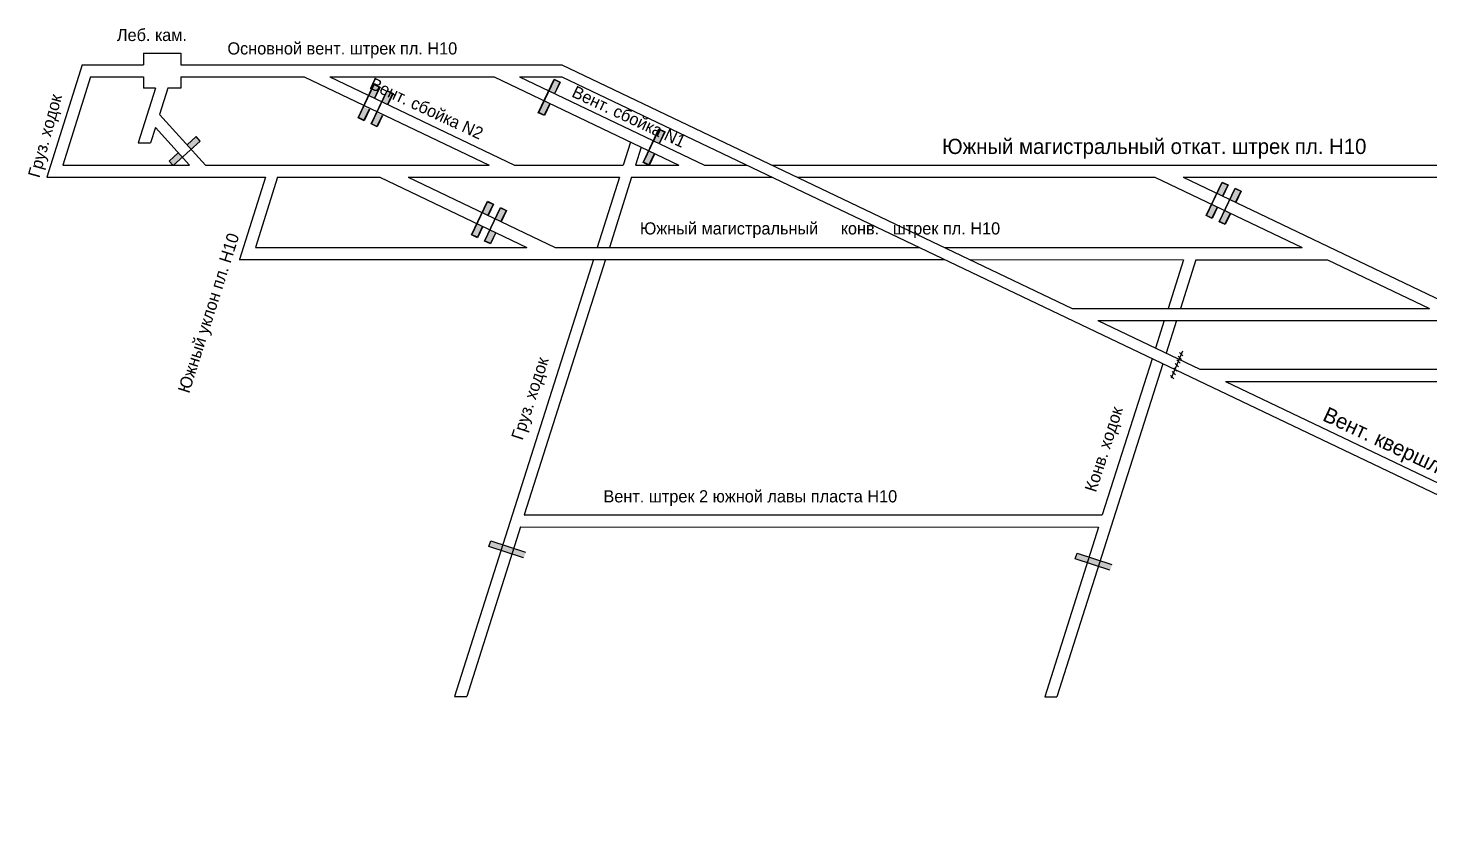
# Model space of a CAD drawing. Header units: millimetres. Extents: x -1214 to -50, y -351 to 324.
# Drawn here: x -1214 to -753.3, y -184.9 to 79.8 of the extents above; entities that cross this region are included whole.
import ezdxf

# ---------------------------------------------------------------- set-up
doc = ezdxf.new("R2010")
doc.units = ezdxf.units.MM
doc.layers.add('Двери', color=7, linetype='Continuous')
doc.layers.add('Перемычки', color=7, linetype='Continuous')

msp = doc.modelspace()

# ---------------------------------------------------------------- hatches: boundary and pattern name
at = {"layer": 'Двери'}
h = msp.add_hatch(color=256, dxfattribs=at)
h.paths.add_polyline_path([(-1100.11, 56.7), (-1098.34, 60.41), (-1100.33, 61.35), (-1102.09, 57.65), (-1102, 57.61), (-1100.28, 61.22), (-1098.48, 60.36), (-1100.2, 56.75)])
h.paths.add_polyline_path([(-1103.72, 54), (-1102, 57.61), (-1102.09, 57.65), (-1103.81, 54.04)])
h.paths.add_polyline_path([(-1103.59, 49.39), (-1101.83, 53.09), (-1101.92, 53.14), (-1103.64, 49.53), (-1105.45, 50.39), (-1103.72, 54), (-1103.81, 54.04), (-1105.58, 50.34)])
h = msp.add_hatch(color=3, dxfattribs=at)
h.paths.add_polyline_path([(-1098.48, 60.36), (-1100.28, 61.22), (-1102, 57.61), (-1100.2, 56.75)])
h.paths.add_polyline_path([(-1105.45, 50.39), (-1103.64, 49.53), (-1101.92, 53.14), (-1103.72, 54)])
h = msp.add_hatch(color=256, dxfattribs=at)
h.paths.add_polyline_path([(-1040.85, 58.38), (-1039.09, 62.08), (-1041.08, 63.02), (-1042.84, 59.32), (-1042.75, 59.28), (-1041.03, 62.89), (-1039.22, 62.03), (-1040.94, 58.42)])
h.paths.add_polyline_path([(-1044.47, 55.67), (-1042.75, 59.28), (-1042.84, 59.32), (-1044.56, 55.71)])
h.paths.add_polyline_path([(-1044.34, 51.06), (-1042.58, 54.76), (-1042.67, 54.81), (-1044.39, 51.2), (-1046.19, 52.06), (-1044.47, 55.67), (-1044.56, 55.71), (-1046.33, 52.01)])
h = msp.add_hatch(color=3, dxfattribs=at)
h.paths.add_polyline_path([(-1039.22, 62.03), (-1041.03, 62.89), (-1042.75, 59.28), (-1040.94, 58.42)])
h.paths.add_polyline_path([(-1046.19, 52.06), (-1044.39, 51.2), (-1042.67, 54.81), (-1044.47, 55.67)])
h = msp.add_hatch(color=256, dxfattribs=at)
h.paths.add_polyline_path([(-1095.83, 54.66), (-1094.06, 58.36), (-1096.05, 59.31), (-1097.81, 55.61), (-1097.72, 55.57), (-1096, 59.18), (-1094.2, 58.32), (-1095.92, 54.7)])
h.paths.add_polyline_path([(-1099.45, 51.96), (-1097.72, 55.57), (-1097.81, 55.61), (-1099.54, 52)])
h.paths.add_polyline_path([(-1099.32, 47.35), (-1097.55, 51.05), (-1097.64, 51.09), (-1099.36, 47.48), (-1101.17, 48.34), (-1099.45, 51.96), (-1099.54, 52), (-1101.3, 48.3)])
h = msp.add_hatch(color=3, dxfattribs=at)
h.paths.add_polyline_path([(-1094.2, 58.32), (-1096, 59.18), (-1097.72, 55.57), (-1095.92, 54.7)])
h.paths.add_polyline_path([(-1101.17, 48.34), (-1099.36, 47.48), (-1097.64, 51.09), (-1099.45, 51.96)])
h = msp.add_hatch(color=256, dxfattribs=at)
h.paths.add_polyline_path([(-1006.44, 42.02), (-1004.67, 45.72), (-1006.66, 46.67), (-1008.42, 42.97), (-1008.33, 42.93), (-1006.61, 46.54), (-1004.81, 45.68), (-1006.53, 42.07)])
h.paths.add_polyline_path([(-1010.05, 39.32), (-1008.33, 42.93), (-1008.42, 42.97), (-1010.14, 39.36)])
h.paths.add_polyline_path([(-1009.92, 34.71), (-1008.16, 38.41), (-1008.25, 38.46), (-1009.97, 34.85), (-1011.78, 35.71), (-1010.05, 39.32), (-1010.14, 39.36), (-1011.91, 35.66)])
h = msp.add_hatch(color=3, dxfattribs=at)
h.paths.add_polyline_path([(-1004.81, 45.68), (-1006.61, 46.54), (-1008.33, 42.93), (-1006.53, 42.07)])
h.paths.add_polyline_path([(-1011.78, 35.71), (-1009.97, 34.85), (-1008.25, 38.46), (-1010.05, 39.32)])
h = msp.add_hatch(color=256, dxfattribs=at)
h.paths.add_polyline_path([(-1161.83, 41.54), (-1158.79, 44.3), (-1157.31, 42.67), (-1160.35, 39.91), (-1160.42, 39.99), (-1157.45, 42.67), (-1158.8, 44.15), (-1161.76, 41.47)])
h.paths.add_polyline_path([(-1163.38, 37.3), (-1160.42, 39.99), (-1160.35, 39.91), (-1163.31, 37.23)])
h.paths.add_polyline_path([(-1167.83, 36.1), (-1164.79, 38.86), (-1164.72, 38.78), (-1167.69, 36.09), (-1166.34, 34.61), (-1163.38, 37.3), (-1163.31, 37.23), (-1166.35, 34.47)])
h = msp.add_hatch(color=3, dxfattribs=at)
h.paths.add_polyline_path([(-1158.8, 44.15), (-1157.45, 42.67), (-1160.42, 39.99), (-1161.76, 41.47)])
h.paths.add_polyline_path([(-1166.34, 34.61), (-1167.69, 36.09), (-1164.72, 38.78), (-1163.38, 37.3)])
h = msp.add_hatch(color=256, dxfattribs=at)
h.paths.add_polyline_path([(-821.38, 24.59), (-819.62, 28.29), (-821.6, 29.24), (-823.37, 25.54), (-823.28, 25.49), (-821.55, 29.1), (-819.75, 28.24), (-821.47, 24.63)])
h.paths.add_polyline_path([(-825, 21.88), (-823.28, 25.49), (-823.37, 25.54), (-825.09, 21.93)])
h.paths.add_polyline_path([(-824.87, 17.28), (-823.1, 20.98), (-823.19, 21.02), (-824.92, 17.41), (-826.72, 18.27), (-825, 21.88), (-825.09, 21.93), (-826.85, 18.23)])
h = msp.add_hatch(color=3, dxfattribs=at)
h.paths.add_polyline_path([(-819.75, 28.24), (-821.55, 29.1), (-823.28, 25.49), (-821.47, 24.63)])
h.paths.add_polyline_path([(-826.72, 18.27), (-824.92, 17.41), (-823.19, 21.02), (-825, 21.88)])
h = msp.add_hatch(color=256, dxfattribs=at)
h.paths.add_polyline_path([(-817.1, 22.55), (-815.34, 26.25), (-817.32, 27.19), (-819.09, 23.49), (-819, 23.45), (-817.28, 27.06), (-815.47, 26.2), (-817.19, 22.59)])
h.paths.add_polyline_path([(-820.72, 19.84), (-819, 23.45), (-819.09, 23.49), (-820.81, 19.88)])
h.paths.add_polyline_path([(-820.59, 15.24), (-818.82, 18.94), (-818.91, 18.98), (-820.64, 15.37), (-822.44, 16.23), (-820.72, 19.84), (-820.81, 19.88), (-822.58, 16.18)])
h = msp.add_hatch(color=3, dxfattribs=at)
h.paths.add_polyline_path([(-815.47, 26.2), (-817.28, 27.06), (-819, 23.45), (-817.19, 22.59)])
h.paths.add_polyline_path([(-822.44, 16.23), (-820.64, 15.37), (-818.91, 18.98), (-820.72, 19.84)])
h = msp.add_hatch(color=256, dxfattribs=at)
h.paths.add_polyline_path([(-1062.81, 18.25), (-1061.04, 21.95), (-1063.03, 22.9), (-1064.79, 19.2), (-1064.7, 19.16), (-1062.98, 22.77), (-1061.18, 21.91), (-1062.9, 18.3)])
h.paths.add_polyline_path([(-1066.42, 15.55), (-1064.7, 19.16), (-1064.79, 19.2), (-1066.51, 15.59)])
h.paths.add_polyline_path([(-1066.29, 10.94), (-1064.53, 14.64), (-1064.62, 14.69), (-1066.34, 11.08), (-1068.15, 11.94), (-1066.42, 15.55), (-1066.51, 15.59), (-1068.28, 11.89)])
h = msp.add_hatch(color=3, dxfattribs=at)
h.paths.add_polyline_path([(-1061.18, 21.91), (-1062.98, 22.77), (-1064.7, 19.16), (-1062.9, 18.3)])
h.paths.add_polyline_path([(-1068.15, 11.94), (-1066.34, 11.08), (-1064.62, 14.69), (-1066.42, 15.55)])
h = msp.add_hatch(color=256, dxfattribs=at)
h.paths.add_polyline_path([(-1058.53, 16.21), (-1056.76, 19.91), (-1058.75, 20.86), (-1060.51, 17.16), (-1060.42, 17.11), (-1058.7, 20.72), (-1056.9, 19.86), (-1058.62, 16.25)])
h.paths.add_polyline_path([(-1062.15, 13.5), (-1060.42, 17.11), (-1060.51, 17.16), (-1062.24, 13.55)])
h.paths.add_polyline_path([(-1062.02, 8.9), (-1060.25, 12.6), (-1060.34, 12.64), (-1062.06, 9.03), (-1063.87, 9.89), (-1062.15, 13.5), (-1062.24, 13.55), (-1064, 9.85)])
h = msp.add_hatch(color=3, dxfattribs=at)
h.paths.add_polyline_path([(-1056.9, 19.86), (-1058.7, 20.72), (-1060.42, 17.11), (-1058.62, 16.25)])
h.paths.add_polyline_path([(-1063.87, 9.89), (-1062.06, 9.03), (-1060.34, 12.64), (-1062.15, 13.5)])
at = {"layer": 'Перемычки'}
h = msp.add_hatch(color=256, dxfattribs=at)
h.paths.add_polyline_path([(-1062.7, -90.57), (-1058.8, -91.84), (-1058.77, -91.75), (-1062.57, -90.51), (-1061.95, -88.61), (-1058.15, -89.85), (-1058.12, -89.75), (-1062.02, -88.48)])
h.paths.add_polyline_path([(-1058.77, -91.75), (-1058.8, -91.84), (-1051.1, -94.36), (-1050.42, -92.27), (-1058.12, -89.75), (-1058.15, -89.85), (-1050.54, -92.33), (-1051.17, -94.23)])
h = msp.add_hatch(color=3, dxfattribs=at)
h.paths.add_polyline_path([(-1061.95, -88.61), (-1062.57, -90.51), (-1058.77, -91.75), (-1058.15, -89.85)])
h.paths.add_polyline_path([(-1054.97, -92.99), (-1054.35, -91.09), (-1058.15, -89.85), (-1058.77, -91.75)])
h.paths.add_polyline_path([(-1054.97, -92.99), (-1051.17, -94.23), (-1050.54, -92.33), (-1054.35, -91.09)])
h = msp.add_hatch(color=256, dxfattribs=at)
h.paths.add_polyline_path([(-870, -94.64), (-866.1, -95.92), (-866.07, -95.83), (-869.87, -94.58), (-869.25, -92.68), (-865.45, -93.93), (-865.42, -93.83), (-869.31, -92.55)])
h.paths.add_polyline_path([(-866.07, -95.83), (-866.1, -95.92), (-858.41, -98.45), (-857.72, -96.36), (-865.42, -93.83), (-865.45, -93.93), (-857.85, -96.42), (-858.47, -98.32)])
h = msp.add_hatch(color=3, dxfattribs=at)
h.paths.add_polyline_path([(-869.25, -92.68), (-869.87, -94.58), (-866.07, -95.83), (-865.45, -93.93)])
h.paths.add_polyline_path([(-862.27, -97.07), (-861.65, -95.17), (-865.45, -93.93), (-866.07, -95.83)])
h.paths.add_polyline_path([(-862.27, -97.07), (-858.47, -98.32), (-857.85, -96.42), (-861.65, -95.17)])

# ---------------------------------------------------------------- linework, layer by layer
for p, q in [((-1176.13, 71.55), (-1163.83, 71.55)), ((-1176.13, 71.55), (-1176.13, 67.75)), ((-1163.83, 71.55), (-1163.83, 67.75)), ((-1196.21, 67.75), (-1207.9, 30.79)), ((-1196.21, 67.75), (-1176.13, 67.75)), ((-1192.21, 67.75), (-1192.21, 67.75)), ((-1163.83, 67.75), (-1038.61, 67.75)), ((-1038.61, 67.75), (-870.83, -12.27)), ((-1193.47, 63.75), (-1202.63, 34.79)), ((-1193.47, 63.75), (-1176.13, 63.75)), ((-1172.12, 60.07), (-1177.81, 42.08)), ((-1176.13, 63.75), (-1176.13, 60.07)), ((-1172.12, 60.07), (-1176.13, 60.07)), ((-1168.12, 60.07), (-1170.84, 51.47)), ((-1163.83, 60.07), (-1168.12, 60.07)), ((-1163.83, 63.75), (-1139.4, 63.75)), ((-1163.83, 63.75), (-1163.83, 60.07)), ((-1139.4, 63.75), (-1123.24, 63.75)), ((-1123.24, 63.75), (-1062.52, 34.78)), ((-1114.86, 63.75), (-1054.13, 34.78)), ((-1114.86, 63.75), (-1060.85, 63.75)), ((-1067.35, 63.75), (-1060.85, 63.75)), ((-1060.85, 63.75), (-1000.12, 34.78)), ((-1052.46, 63.75), (-991.74, 34.78)), ((-1052.46, 63.75), (-1038.61, 63.75)), ((-1044.81, 63.75), (-1038.61, 63.75)), ((-1038.61, 63.75), (-517.19, -184.93)), ((-1170.84, 51.47), (-1155.7, 34.79)), ((-1172.19, 47.19), (-1173.81, 42.08)), ((-1172.19, 47.19), (-1160.94, 34.79)), ((-1177.81, 42.08), (-1173.81, 42.08)), ((-1016.01, 42.36), (-1018.41, 34.79)), ((-1012.54, 40.71), (-1014.41, 34.78)), ((-1202.63, 34.79), (-1160.94, 34.79)), ((-1155.7, 34.79), (-1062.52, 34.78)), ((-1054.13, 34.78), (-1018.41, 34.79)), ((-1014.41, 34.78), (-1000.12, 34.78)), ((-1006.62, 34.78), (-1000.12, 34.78)), ((-991.74, 34.78), (-977.88, 34.78)), ((-969.49, 34.78), (-710.58, 34.78)), ((-1207.9, 30.79), (-1136, 30.79)), ((-1136, 30.79), (-1144.55, 3.75)), ((-1132, 30.79), (-1139.29, 7.75)), ((-1132, 30.79), (-1098.39, 30.78)), ((-1098.39, 30.78), (-1050.08, 7.74)), ((-1089.15, 30.78), (-1040.83, 7.74)), ((-1089.15, 30.78), (-1019.68, 30.78)), ((-1019.68, 30.78), (-1026.96, 7.75)), ((-1015.68, 30.78), (-1022.96, 7.74)), ((-1015.68, 30.78), (-969.49, 30.78)), ((-961.11, 30.78), (-843.68, 30.78)), ((-843.68, 30.78), (-795.32, 7.72)), ((-834.39, 30.78), (-744.08, -12.29)), ((-834.39, 30.78), (-711.48, 30.78)), ((-1139.29, 7.75), (-1050.09, 7.75)), ((-1040.83, 7.74), (-921.16, 7.73)), ((-912.77, 7.73), (-795.32, 7.72)), ((-1144.61, 3.75), (-912.77, 3.73)), ((-1028.23, 3.75), (-1073.85, -139.83)), ((-1024.23, 3.75), (-1050.95, -80.09)), ((-904.38, 3.73), (-834.24, 3.72)), ((-834.24, 3.72), (-839.3, -12.28)), ((-830.24, 3.72), (-835.3, -12.28)), ((-830.24, 3.72), (-811.66, 3.72)), ((-811.66, 3.72), (-786.93, 3.72)), ((-786.93, 3.72), (-753.38, -12.29)), ((-870.83, -12.27), (-807.91, -12.28)), ((-807.91, -12.28), (-753.38, -12.29)), ((-862.44, -16.27), (-799.52, -16.28)), ((-862.44, -16.27), (-828.88, -32.28)), ((-840.57, -16.28), (-843.44, -25.34)), ((-836.57, -16.28), (-839.96, -26.99)), ((-799.52, -16.28), (-744.99, -16.29)), ((-834.6, -26.29), (-838.32, -35.18)), ((-835.56, -26.78), (-834.51, -27.88)), ((-841.06, -30.47), (-875.86, -139.86)), ((-844.53, -28.81), (-860.96, -80.11)), ((-837.47, -31.8), (-836.42, -32.9)), ((-836.97, -30.41), (-835.92, -31.51)), ((-836.44, -29.18), (-835.38, -30.28)), ((-835.98, -27.98), (-834.93, -29.09)), ((-838.54, -34.31), (-837.49, -35.41)), ((-838, -33.03), (-836.95, -34.13)), ((-828.88, -32.28), (-765.96, -32.29)), ((-820.49, -36.28), (-765.96, -36.29)), ((-820.49, -36.28), (-537.78, -171.11)), ((-765.96, -32.29), (-711.43, -32.29)), ((-765.96, -36.29), (-703.94, -36.29)), ((-1050.95, -80.09), (-860.96, -80.11)), ((-1052.21, -84.09), (-1069.85, -139.83)), ((-1052.21, -84.09), (-862.23, -84.11)), ((-862.23, -84.11), (-879.86, -139.86)), ((-1073.85, -139.83), (-1069.85, -139.83)), ((-879.86, -139.86), (-875.86, -139.86))]:
    msp.add_line(p, q)
at = {"layer": 'Двери'}
for points in [[(-1101.83, 53.09), (-1103.59, 49.39), (-1105.58, 50.34), (-1100.33, 61.35), (-1098.34, 60.41), (-1100.11, 56.7)], [(-1101.92, 53.14), (-1103.64, 49.53), (-1105.45, 50.39), (-1100.28, 61.22), (-1098.48, 60.36), (-1100.2, 56.75)], [(-1042.58, 54.76), (-1044.34, 51.06), (-1046.33, 52.01), (-1041.08, 63.02), (-1039.09, 62.08), (-1040.85, 58.38)], [(-1042.67, 54.81), (-1044.39, 51.2), (-1046.19, 52.06), (-1041.03, 62.89), (-1039.22, 62.03), (-1040.94, 58.42)], [(-1097.55, 51.05), (-1099.32, 47.35), (-1101.3, 48.3), (-1096.05, 59.31), (-1094.06, 58.36), (-1095.83, 54.66)], [(-1097.64, 51.09), (-1099.36, 47.48), (-1101.17, 48.34), (-1096, 59.18), (-1094.2, 58.32), (-1095.92, 54.7)], [(-1008.16, 38.41), (-1009.92, 34.71), (-1011.91, 35.66), (-1006.66, 46.67), (-1004.67, 45.72), (-1006.44, 42.02)], [(-1008.25, 38.46), (-1009.97, 34.85), (-1011.78, 35.71), (-1006.61, 46.54), (-1004.81, 45.68), (-1006.53, 42.07)], [(-1164.72, 38.78), (-1167.69, 36.09), (-1166.34, 34.61), (-1157.45, 42.67), (-1158.8, 44.15), (-1161.76, 41.47)], [(-823.1, 20.98), (-824.87, 17.28), (-826.85, 18.23), (-821.6, 29.24), (-819.62, 28.29), (-821.38, 24.59)], [(-823.19, 21.02), (-824.92, 17.41), (-826.72, 18.27), (-821.55, 29.1), (-819.75, 28.24), (-821.47, 24.63)], [(-818.82, 18.94), (-820.59, 15.24), (-822.58, 16.18), (-817.32, 27.19), (-815.34, 26.25), (-817.1, 22.55)], [(-818.91, 18.98), (-820.64, 15.37), (-822.44, 16.23), (-817.28, 27.06), (-815.47, 26.2), (-817.19, 22.59)], [(-1064.53, 14.64), (-1066.29, 10.94), (-1068.28, 11.89), (-1063.03, 22.9), (-1061.04, 21.95), (-1062.81, 18.25)], [(-1064.62, 14.69), (-1066.34, 11.08), (-1068.15, 11.94), (-1062.98, 22.77), (-1061.18, 21.91), (-1062.9, 18.3)], [(-1060.25, 12.6), (-1062.02, 8.9), (-1064, 9.85), (-1058.75, 20.86), (-1056.76, 19.91), (-1058.53, 16.21)], [(-1060.34, 12.64), (-1062.06, 9.03), (-1063.87, 9.89), (-1058.7, 20.72), (-1056.9, 19.86), (-1058.62, 16.25)]]:
    msp.add_lwpolyline(points, dxfattribs=at)
at = {"layer": 'Перемычки'}
for points in [[(-1051.17, -94.23), (-1062.57, -90.51), (-1061.95, -88.61), (-1050.54, -92.33)], [(-858.47, -98.32), (-869.87, -94.58), (-869.25, -92.68), (-857.85, -96.42)]]:
    msp.add_lwpolyline(points, dxfattribs=at)

# ---------------------------------------------------------------- texts
for s, height, p in [('Леб. кам.', 4, (-1184.83, 75.55)), ('Основной вент. штрек пл. Н10', 4, (-1148.5, 71.13)), ('Южный магистральный откат. штрек пл. Н10', 5, (-913.63, 38.44)), ('Южный магистральный     конв.   штрек пл. Н10', 4, (-1012.94, 12)), ('Вент. штрек 2 южной лавы пласта Н10', 4, (-1024.92, -76.01))]:
    msp.add_text(s, height=height).set_placement(p)
for s, height, rotation, p in [('Вент. сбойка N2', 4, 335, (-1102.13, 60.09)), ('Вент. сбойка N1', 4, 335, (-1035.64, 57.41)), ('Груз. ходок', 4, 74.5019, (-1210.3, 30.38)), ('Южный уклон пл. Н10', 4, 72.3615, (-1161.1, -40.4)), ('Груз. ходок', 4, 72, (-1051.52, -55.81)), ('Конв. ходок', 4, 72, (-863.06, -72.92)), ('Вент. квершлаг пл. Н10', 5, 335, (-788.89, -48.96))]:
    msp.add_text(s, height=height, rotation=rotation).set_placement(p)

doc.saveas('drawing.dxf')
